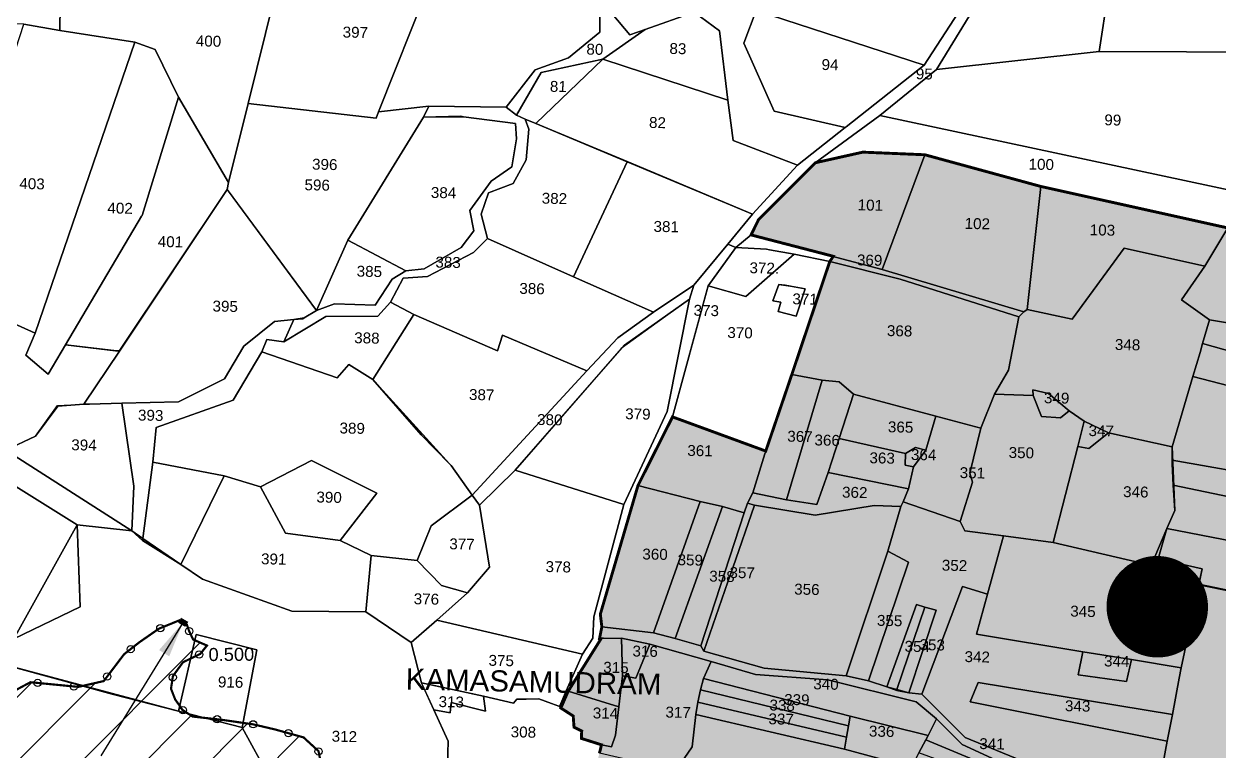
# Model space of a CAD drawing. Header units: millimetres. Extents: x 191342 to 235284, y 1600297 to 1616674.
# Drawn here: x 193199 to 194844, y 1609716 to 1610716 of the extents above; entities that cross this region are included whole.
import ezdxf
from ezdxf.enums import TextEntityAlignment as Align

# ---------------------------------------------------------------- set-up
doc = ezdxf.new("R2010")
doc.units = ezdxf.units.MM
doc.header["$LTSCALE"] = 15
doc.header["$PDMODE"] = 32
doc.header["$PDSIZE"] = 10
for name, color, linetype in [('CSMark', 72, 'Continuous'), ('PLOT', 7, 'Continuous'), ('PLOT NO', 7, 'Continuous'), ('PLOTS NO', 7, 'Continuous'), ('text2', 7, 'Continuous'), ('WUA-10', 3, 'Continuous')]:
    doc.layers.add(name, color=color, linetype=linetype)
doc.styles.get("Standard").update_dxf_attribs({"font": 'arial.ttf'})
doc.dimstyles.get("Standard").update_dxf_attribs({"dimtxt": 0.18, "dimasz": 0.18, "dimexe": 0.18, "dimexo": 0.0625, "dimgap": 0.09, "dimtad": 0, "dimtih": 1, "dimtoh": 1, "dimdec": 4, "dimzin": 0, "dimdsep": 46, "dimtxsty": 'Standard', "dimcen": 0.09, "dimadec": 0, "dimazin": 0, "dimtfac": 1, "dimtdec": 4, "dimtofl": 0, "dimtmove": 0, "dimatfit": 3, "dimfxl": 1, "dimtolj": 1, "dimtzin": 0, "dimarcsym": 0})

msp = doc.modelspace()

# ---------------------------------------------------------------- hatches: boundary and pattern name
at = {"layer": 'PLOTS NO'}
h = msp.add_hatch(color=2, dxfattribs=at)
h.dxf.hatch_style = 1
h.paths.add_polyline_path([(193442.4, 1609157.6), (193429.8, 1609173.3), (193419.5, 1609183.6), (193420.7, 1609192.5), (193450.5, 1609233.6), (193474.1, 1609281.3), (193509.8, 1609329.3), (193532, 1609355.5), (193554.1, 1609375.5), (193596.6, 1609412.8), (193629.1, 1609448.2), (193668.6, 1609501.6), (193693.5, 1609520), (193786.4, 1609565.3), (193783.2, 1609551.4), (193783.5, 1609529.3), (193789.9, 1609528.2), (193816.9, 1609518.7), (193839.9, 1609530), (193896.2, 1609527), (193902.5, 1609536.8), (193911, 1609575.2), (193931, 1609593.7), (193964.2, 1609601.2), (193981.5, 1609672.4), (193990.3, 1609708), (193991.6, 1609712.9), (193994.4, 1609724.5), (193966.7, 1609733.3), (193967.2, 1609743.5), (193956.6, 1609748.7), (193955.5, 1609764.1), (193938.5, 1609775.1), (193948.5, 1609798.1), (193993.9, 1609870.6), (193991.7, 1609870.6), (193994.9, 1609886.8), (193992.8, 1609904.2), (194044.6, 1610081.2), (194092.2, 1610175.7), (194220.5, 1610128.7), (194256.4, 1610234.1), (194308.6, 1610389.5), (194313.5, 1610396.7), (194200.3, 1610426.1), (194210.6, 1610447.2), (194288.7, 1610525.4), (194354.1, 1610540), (194439.5, 1610536.4), (194599.1, 1610492.8), (194856.5, 1610435.7), (194884.4, 1610428), (194906.7, 1610392.5), (194977, 1610380), (195009.6, 1610357.8), (195049.7, 1610283.8), (195088.8, 1610244.6), (195116.5, 1610225.3), (195226.7, 1610097.2), (195307.7, 1610114.8), (195352.7, 1610082.9), (195290, 1609881.7), (195232, 1609652.2), (195187.6, 1609592.5), (195161.4, 1609593.2), (195087.1, 1609557.6), (194894.6, 1609445.5), (194654.4, 1609330.5), (194434.2, 1609235.6), (194427.1, 1609226.2), (194153.3, 1609110.5), (194123, 1609108), (194056.9, 1609117.4), (194014, 1609120.5), (194003.8, 1609115.5), (193995.7, 1609111.5), (193960.7, 1609132.3), (193938.5, 1609145.5), (193917.8, 1609152.1), (193894.7, 1609159.3), (193816.4, 1609173.5), (193749.7, 1609183.9), (193700.9, 1609182.7), (193673, 1609184.8), (193659.5, 1609146.3), (193647.2, 1609111.2), (193639.2, 1609088.4), (193609.1, 1609077.3), (193509.3, 1609113.4), (193513, 1609144), (193480.4, 1609152.4), (193445, 1609162)])
at = {"layer": 'text2'}
h = msp.add_hatch(dxfattribs=at)
h.set_pattern_fill('ANSI31', color=4, scale=500)
h.set_pattern_definition([(45, (0, 0), (-44.1941738, 44.1941738), [])])
edge = h.paths.add_edge_path()
edge.add_line((193072, 1608656.2), (193075.3, 1608621.8))
edge.add_line((193075.3, 1608621.8), (193042.4, 1608618.8))
edge.add_line((193042.4, 1608618.8), (193015.6, 1608619.7))
edge.add_line((193015.6, 1608619.7), (192949.4, 1608659))
edge.add_line((192949.4, 1608659), (192892.1, 1608627))
edge.add_line((192892.1, 1608627), (192853.7, 1608638.8))
edge.add_line((192853.7, 1608638.8), (192798.7, 1608651.1))
edge.add_line((192798.7, 1608651.1), (192758.5, 1608663.1))
edge.add_line((192758.5, 1608663.1), (192721.7, 1608669.2))
edge.add_line((192721.7, 1608669.2), (192705.9, 1608683.9))
edge.add_line((192705.9, 1608683.9), (192657, 1608714.7))
edge.add_line((192657, 1608714.7), (192602.3, 1608754.3))
edge.add_line((192602.3, 1608754.3), (192542.1, 1608775.7))
edge.add_line((192542.1, 1608775.7), (192520.3, 1608776.2))
edge.add_line((192520.3, 1608776.2), (192471.9, 1608777.7))
edge.add_line((192471.9, 1608777.7), (192439.9, 1608775.3))
edge.add_line((192439.9, 1608775.3), (192405, 1608805.5))
edge.add_line((192405, 1608805.5), (192393.2, 1608813.4))
edge.add_line((192393.2, 1608813.4), (192369, 1608835.7))
edge.add_line((192369, 1608835.7), (192367.9, 1608882.5))
edge.add_line((192367.9, 1608882.5), (192336.6, 1608896.4))
edge.add_line((192336.6, 1608896.4), (192298.7, 1608890.6))
edge.add_line((192298.7, 1608890.6), (192274.1, 1608887.9))
edge.add_line((192274.1, 1608887.9), (192256.6, 1608886.3))
edge.add_line((192256.6, 1608886.3), (192234.5, 1608878.8))
edge.add_line((192234.5, 1608878.8), (192201.6, 1608883.8))
edge.add_line((192201.6, 1608883.8), (192176.9, 1608883.6))
edge.add_line((192176.9, 1608883.6), (192136.4, 1608872.9))
edge.add_line((192136.4, 1608872.9), (192103.1, 1608858.8))
edge.add_line((192103.1, 1608858.8), (192083.9, 1608858.3))
edge.add_line((192083.9, 1608858.3), (192056.6, 1608858.2))
edge.add_line((192056.6, 1608858.2), (192027.8, 1608853.7))
edge.add_line((192027.8, 1608853.7), (192004.1, 1608850.9))
edge.add_line((192004.1, 1608850.9), (191961.5, 1608844.5))
edge.add_line((191961.5, 1608844.5), (191925.6, 1608862.6))
edge.add_line((191925.6, 1608862.6), (191922.1, 1608900.3))
edge.add_line((191922.1, 1608900.3), (191921.3, 1608917))
edge.add_line((191921.3, 1608917), (191910.6, 1608933.4))
edge.add_line((191910.6, 1608933.4), (191890.6, 1608967.7))
edge.add_line((191890.6, 1608967.7), (191872.1, 1608984.1))
edge.add_line((191872.1, 1608984.1), (191854.4, 1609014.4))
edge.add_line((191854.4, 1609014.4), (191851.4, 1609024.4))
edge.add_line((191851.4, 1609024.4), (191818.6, 1609043.3))
edge.add_line((191818.6, 1609043.3), (191782.1, 1609046.7))
edge.add_line((191782.1, 1609046.7), (191721.7, 1609055.3))
edge.add_line((191721.7, 1609055.3), (191722.8, 1609083.1))
edge.add_line((191722.8, 1609083.1), (191733.5, 1609097.4))
edge.add_line((191733.5, 1609097.4), (191756.6, 1609102.4))
edge.add_line((191756.6, 1609102.4), (191790.3, 1609100.7))
edge.add_line((191790.3, 1609100.7), (191807.1, 1609105.3))
edge.add_line((191807.1, 1609105.3), (191819.6, 1609128.8))
edge.add_line((191819.6, 1609128.8), (191835.3, 1609157.2))
edge.add_line((191835.3, 1609157.2), (191841, 1609181.5))
edge.add_line((191841, 1609181.5), (191850.9, 1609209.9))
edge.add_line((191850.9, 1609209.9), (191853.4, 1609233.1))
edge.add_line((191853.4, 1609233.1), (191867.3, 1609284.9))
edge.add_line((191867.3, 1609284.9), (191828, 1609327.4))
edge.add_line((191828, 1609327.4), (191830.2, 1609387.3))
edge.add_line((191830.2, 1609387.3), (191823.9, 1609442.2))
edge.add_line((191823.9, 1609442.2), (191795.7, 1609460))
edge.add_line((191795.7, 1609460), (191760.6, 1609492.9))
edge.add_line((191760.6, 1609492.9), (191738.2, 1609501.1))
edge.add_line((191738.2, 1609501.1), (191742.8, 1609520))
edge.add_line((191742.8, 1609520), (191777.2, 1609530.2))
edge.add_line((191777.2, 1609530.2), (191810, 1609535.8))
edge.add_line((191810, 1609535.8), (191808.6, 1609546.4))
edge.add_line((191808.6, 1609546.4), (191793.4, 1609554.5))
edge.add_line((191793.4, 1609554.5), (191744.8, 1609552.8))
edge.add_line((191744.8, 1609552.8), (191742.2, 1609587.5))
edge.add_line((191742.2, 1609587.5), (191724, 1609621.6))
edge.add_line((191724, 1609621.6), (191693.6, 1609625.4))
edge.add_line((191693.6, 1609625.4), (191662.7, 1609631.3))
edge.add_line((191662.7, 1609631.3), (191670.9, 1609668.8))
edge.add_line((191670.9, 1609668.8), (191677.1, 1609703.7))
edge.add_line((191677.1, 1609703.7), (191680.6, 1609721.3))
edge.add_line((191680.6, 1609721.3), (191670.2, 1609735.3))
edge.add_line((191670.2, 1609735.3), (191651.5, 1609752.2))
edge.add_line((191651.5, 1609752.2), (191636.3, 1609772.5))
edge.add_line((191636.3, 1609772.5), (191622.6, 1609793.3))
edge.add_line((191622.6, 1609793.3), (191625.4, 1609821.1))
edge.add_line((191625.4, 1609821.1), (191607.5, 1609854.8))
edge.add_line((191607.5, 1609854.8), (191604.3, 1609880.6))
edge.add_line((191604.3, 1609880.6), (191609.1, 1609905.4))
edge.add_line((191609.1, 1609905.4), (191612.6, 1609933.9))
edge.add_line((191612.6, 1609933.9), (191617.2, 1609953.9))
edge.add_line((191617.2, 1609953.9), (191630.1, 1609972))
edge.add_line((191630.1, 1609972), (191643, 1609989.6))
edge.add_line((191643, 1609989.6), (191660.6, 1610009.3))
edge.add_line((191660.6, 1610009.3), (191670.3, 1610024.9))
edge.add_line((191670.3, 1610024.9), (191668.9, 1610040.8))
edge.add_line((191668.9, 1610040.8), (191673.2, 1610058.3))
edge.add_line((191673.2, 1610058.3), (191664.4, 1610071))
edge.add_line((191664.4, 1610071), (191646.7, 1610076.9))
edge.add_line((191646.7, 1610076.9), (191637.2, 1610085.5))
edge.add_line((191637.2, 1610085.5), (191634.7, 1610104.6))
edge.add_line((191634.7, 1610104.6), (191609.1, 1610118.8))
edge.add_line((191609.1, 1610118.8), (191585.8, 1610125.3))
edge.add_line((191585.8, 1610125.3), (191589, 1610150))
edge.add_line((191589, 1610150), (191620.4, 1610172.6))
edge.add_line((191620.4, 1610172.6), (191625.8, 1610190))
edge.add_line((191625.8, 1610190), (191626.2, 1610214.6))
edge.add_line((191626.2, 1610214.6), (191615.4, 1610231.6))
edge.add_line((191615.4, 1610231.6), (191643.8, 1610246.4))
edge.add_line((191643.8, 1610246.4), (191669, 1610277.8))
edge.add_line((191669, 1610277.8), (191681, 1610313.9))
edge.add_line((191681, 1610313.9), (191690.2, 1610341.9))
edge.add_line((191690.2, 1610341.9), (191702, 1610357.4))
edge.add_line((191702, 1610357.4), (191716.1, 1610371.1))
edge.add_line((191716.1, 1610371.1), (191735.5, 1610396.5))
edge.add_line((191735.5, 1610396.5), (191756.6, 1610382.7))
edge.add_line((191756.6, 1610382.7), (191782.5, 1610374.5))
edge.add_line((191782.5, 1610374.5), (191802.1, 1610362.8))
edge.add_line((191802.1, 1610362.8), (191842.1, 1610347.1))
edge.add_line((191842.1, 1610347.1), (191868.9, 1610345.3))
edge.add_line((191868.9, 1610345.3), (191901.3, 1610350.7))
edge.add_line((191901.3, 1610350.7), (191930.6, 1610356.8))
edge.add_line((191930.6, 1610356.8), (191953.2, 1610354.9))
edge.add_line((191953.2, 1610354.9), (191976.9, 1610353.4))
edge.add_line((191976.9, 1610353.4), (192007, 1610343.8))
edge.add_line((192007, 1610343.8), (192038.4, 1610333.3))
edge.add_line((192038.4, 1610333.3), (192079.7, 1610334.9))
edge.add_line((192079.7, 1610334.9), (192089.4, 1610316.1))
edge.add_line((192089.4, 1610316.1), (192094.9, 1610295.2))
edge.add_line((192094.9, 1610295.2), (192093.6, 1610291.6))
edge.add_line((192093.6, 1610291.6), (192100.9, 1610264.9))
edge.add_line((192100.9, 1610264.9), (192129.5, 1610247.8))
edge.add_line((192129.5, 1610247.8), (192137.5, 1610245.3))
edge.add_line((192137.5, 1610245.3), (192189.8, 1610251.5))
edge.add_line((192189.8, 1610251.5), (192224.4, 1610253.7))
edge.add_line((192224.4, 1610253.7), (192256.5, 1610231))
edge.add_line((192256.5, 1610231), (192268.6, 1610202.6))
edge.add_line((192268.6, 1610202.6), (192283.4, 1610167.3))
edge.add_line((192283.4, 1610167.3), (192317.1, 1610125.2))
edge.add_line((192317.1, 1610125.2), (192322.9, 1610097.1))
edge.add_line((192322.9, 1610097.1), (192326, 1610079.3))
edge.add_line((192326, 1610079.3), (192335.8, 1610052.7))
edge.add_line((192335.8, 1610052.7), (192343.4, 1610033.3))
edge.add_line((192343.4, 1610033.3), (192359, 1610012.1))
edge.add_line((192359, 1610012.1), (192381.5, 1609993.9))
edge.add_line((192381.5, 1609993.9), (192396.3, 1609968.4))
edge.add_line((192396.3, 1609968.4), (192410.1, 1609944.8))
edge.add_line((192410.1, 1609944.8), (192419.6, 1609926.5))
edge.add_line((192419.6, 1609926.5), (192428.7, 1609900.3))
edge.add_line((192428.7, 1609900.3), (192450.6, 1609888.2))
edge.add_line((192450.6, 1609888.2), (192471.5, 1609862.6))
edge.add_line((192471.5, 1609862.6), (192496.7, 1609835.5))
edge.add_line((192496.7, 1609835.5), (192518.8, 1609827.1))
edge.add_line((192518.8, 1609827.1), (192550.3, 1609809.5))
edge.add_line((192550.3, 1609809.5), (192575, 1609795.9))
edge.add_line((192575, 1609795.9), (192625, 1609796.1))
edge.add_line((192625, 1609796.1), (192673.2, 1609796.4))
edge.add_line((192673.2, 1609796.4), (192701.9, 1609802.1))
edge.add_line((192701.9, 1609802.1), (192737.3, 1609810.2))
edge.add_line((192737.3, 1609810.2), (192760.8, 1609813.7))
edge.add_line((192760.8, 1609813.7), (192792.6, 1609816.1))
edge.add_line((192792.6, 1609816.1), (192813.2, 1609819.6))
edge.add_line((192813.2, 1609819.6), (192846.6, 1609813.4))
edge.add_line((192846.6, 1609813.4), (192872.5, 1609802))
edge.add_line((192872.5, 1609802), (192906.8, 1609777.2))
edge.add_line((192906.8, 1609777.2), (192940.8, 1609753.5))
edge.add_line((192940.8, 1609753.5), (193011.9, 1609739.4))
edge.add_line((193011.9, 1609739.4), (193119.9, 1609772.1))
edge.add_line((193119.9, 1609772.1), (193170.8, 1609790.5))
edge.add_line((193170.8, 1609790.5), (193208.4, 1609810.6))
edge.add_line((193208.4, 1609810.6), (193274.3, 1609804.2))
edge.add_line((193274.3, 1609804.2), (193309.3, 1609812.2))
edge.add_line((193309.3, 1609812.2), (193337.3, 1609849.1))
edge.add_line((193337.3, 1609849.1), (193358.2, 1609865.5))
edge.add_line((193358.2, 1609865.5), (193385.1, 1609884.2))
edge.add_line((193385.1, 1609884.2), (193413.7, 1609895.9))
edge.add_line((193413.7, 1609895.9), (193423.6, 1609890.2))
edge.add_line((193423.6, 1609890.2), (193426.8, 1609881))
edge.add_line((193426.8, 1609881), (193432.4, 1609869.3))
edge.add_line((193432.4, 1609869.3), (193451.4, 1609861.1))
edge.add_line((193451.4, 1609861.1), (193442.2, 1609849.6))
edge.add_line((193442.2, 1609849.6), (193418.4, 1609838.1))
edge.add_line((193418.4, 1609838.1), (193404.5, 1609819))
edge.add_line((193404.5, 1609819), (193401.9, 1609801.7))
edge.add_line((193401.9, 1609801.7), (193407.7, 1609786.7))
edge.add_line((193407.7, 1609786.7), (193415, 1609776.8))
edge.add_line((193415, 1609776.8), (193417.1, 1609772.9))
edge.add_line((193417.1, 1609772.9), (193431.6, 1609763.4))
edge.add_line((193431.6, 1609763.4), (193473.4, 1609758.7))
edge.add_line((193473.4, 1609758.7), (193515.3, 1609752.6))
edge.add_line((193515.3, 1609752.6), (193544.8, 1609745.7))
edge.add_line((193544.8, 1609745.7), (193584.3, 1609734.7))
edge.add_line((193584.3, 1609734.7), (193604.9, 1609715.8))
edge.add_line((193604.9, 1609715.8), (193610.7, 1609687.5))
edge.add_line((193610.7, 1609687.5), (193634.7, 1609643.6))
edge.add_line((193634.7, 1609643.6), (193671.4, 1609585.4))
edge.add_line((193671.4, 1609585.4), (193711.2, 1609550.9))
edge.add_line((193711.2, 1609550.9), (193660.4, 1609509.3))
edge.add_line((193660.4, 1609509.3), (193604.9, 1609440.8))
edge.add_line((193604.9, 1609440.8), (193577, 1609410.3))
edge.add_line((193577, 1609410.3), (193522.6, 1609367.7))
edge.add_line((193522.6, 1609367.7), (193465.8, 1609290.3))
edge.add_line((193465.8, 1609290.3), (193430.4, 1609256.7))
edge.add_line((193430.4, 1609256.7), (193400.3, 1609205.4))
edge.add_line((193400.3, 1609205.4), (193392.4, 1609191.1))
edge.add_line((193392.4, 1609191.1), (193368, 1609136))
edge.add_line((193368, 1609136), (193312.6, 1609143.1))
edge.add_line((193312.6, 1609143.1), (193288.9, 1609126))
edge.add_line((193288.9, 1609126), (193256.5, 1609094.2))
edge.add_line((193256.5, 1609094.2), (193201.6, 1609037.1))
edge.add_line((193201.6, 1609037.1), (193156.6, 1608992.9))
edge.add_line((193156.6, 1608992.9), (193130.7, 1608961))
edge.add_line((193130.7, 1608961), (193105.1, 1608918.7))
edge.add_line((193105.1, 1608918.7), (193097, 1608902.2))
edge.add_line((193097, 1608902.2), (193072, 1608822.5))
edge.add_line((193072, 1608822.5), (193066, 1608759))
edge.add_line((193066, 1608759), (193069, 1608705.9))
edge.add_line((193069, 1608705.9), (193071.9, 1608658.6))
h.paths.add_polyline_path([(192550.1, 1609414.4), (192865.2, 1609414.4), (192865.2, 1609486.5), (192550.1, 1609486.5)], flags=24)
h = msp.add_hatch(dxfattribs=at)
h.set_pattern_fill('ANSI31', color=5)
h.set_pattern_definition([(45, (3895.9541, -2764.1393), (-0.088388347648, 0.088388347648), [])])
edge = h.paths.add_edge_path()
edge.add_arc((194759.4, 1609914.5), 69.1, 0, 360)
h.paths.add_polyline_path([(194680.7, 1609883.4), (194838.1, 1609883.4), (194838.1, 1609945.5), (194680.7, 1609945.5)], flags=9)

# ---------------------------------------------------------------- linework, layer by layer
at = {"color": 5, "const_width": 3, "elevation": 248.5}
msp.add_lwpolyline([(193170.8, 1609790.5), (193208.4, 1609810.6), (193274.3, 1609804.2), (193309.3, 1609812.2), (193337.3, 1609849.1), (193358.2, 1609865.5), (193385.1, 1609884.2), (193413.7, 1609895.9), (193423.6, 1609890.2), (193426.8, 1609881), (193432.4, 1609869.3), (193451.4, 1609861.1), (193442.2, 1609849.6), (193418.4, 1609838.1), (193404.5, 1609819), (193401.9, 1609801.7), (193407.7, 1609786.7), (193415, 1609776.8), (193417.1, 1609772.9), (193431.6, 1609763.4), (193473.4, 1609758.7), (193515.3, 1609752.6), (193544.8, 1609745.7), (193584.3, 1609734.7), (193604.9, 1609715.8), (193610.7, 1609687.5)], dxfattribs=at)
at = {"color": 5, "elevation": 248.5}
msp.add_lwpolyline([(193170.8, 1609790.5, 3, 3, 0), (193208.4, 1609810.6, 3, 3, 0), (193274.3, 1609804.2, 3, 3, 0), (193309.3, 1609812.2, 3, 3, 0), (193337.3, 1609849.1, 3, 3, 0), (193358.2, 1609865.5, 3, 3, 0), (193385.1, 1609884.2, 3, 3, 0), (193413.7, 1609895.9, 3, 3, 0), (193423.6, 1609890.2, 3, 3, 0), (193426.8, 1609881, 3, 3, 0), (193432.4, 1609869.3, 3, 3, 0), (193451.4, 1609861.1, 3, 3, 0), (193442.2, 1609849.6, 3, 3, 0), (193418.4, 1609838.1, 3, 3, 0), (193404.5, 1609819, 3, 3, 0), (193401.9, 1609801.7, 3, 3, 0), (193407.7, 1609786.7, 3, 3, 0), (193415, 1609776.8, 3, 3, 0), (193417.1, 1609772.9, 3, 3, 0), (193431.6, 1609763.4, 3, 3, 0), (193473.4, 1609758.7, 3, 3, 0), (193515.3, 1609752.6, 3, 3, 0), (193544.8, 1609745.7, 3, 3, 0), (193584.3, 1609734.7, 3, 3, 0), (193604.9, 1609715.8, 3, 3, 0), (193610.7, 1609687.5, 3, 3, 0)], format="xyseb", dxfattribs=at)
at = {"color": 1, "const_width": 8, "elevation": 248.5}
msp.add_lwpolyline([(193413.7, 1609895.9), (193423.6, 1609890.2)], dxfattribs=at)
at = {"color": 3}
for p in [(193387.2, 1609885, 248.5), (193426.8, 1609880.9, 248.5), (193346.4, 1609856.2, 248.5), (193440.6, 1609848.8, 248.5), (193314.1, 1609818.5, 248.5), (193404.3, 1609817.3, 248.5), (193218.3, 1609809.6, 248.5), (193268.1, 1609804.8, 248.5), (193418.3, 1609772.1, 248.5), (193465.5, 1609759.6, 248.5), (193515, 1609752.7, 248.5), (193563.5, 1609740.5, 248.5), (193605, 1609715.4, 248.5)]:
    msp.add_point(p, dxfattribs=at)
at = {"color": 2}
msp.add_point((193440.6, 1609848.8, 248.5), dxfattribs=at)
at = {"layer": 'PLOT'}
for points in [[(194207.2, 1610734.7), (194287.7, 1610810.7), (194313.9, 1610954), (194541.8, 1610880.6), (194575, 1610869.9), (194438.7, 1610659.6), (194207.2, 1610734.7)], [(193238.1, 1610890), (193250.4, 1610811.7), (193249, 1610707.6), (193199.2, 1610716.3), (193091.8, 1610717.9), (193022.2, 1610690.8), (193056, 1610898.5), (193238.1, 1610890)], [(193792.4, 1610876.2), (193979.6, 1610796.4), (193992, 1610750.8), (193992.1, 1610704.9), (193949.1, 1610669.7), (193903.1, 1610653.2), (193863, 1610601.7), (193756.7, 1610603.4), (193687.6, 1610595.3), (193755.9, 1610767.6), (193773.3, 1610839.7), (193792.4, 1610876.2)], [(194575, 1610869.9), (194585.4, 1610866), (194455.7, 1610653.7), (194377.3, 1610590.3), (194288.7, 1610525.4), (194210.6, 1610447.2), (194200.3, 1610426.1), (194179.5, 1610408.6), (194168.3, 1610413.6), (194202.2, 1610454.8), (194264.4, 1610522.2), (194329.9, 1610573.9), (194331.3, 1610575), (194438.7, 1610659.6), (194575, 1610869.9)], [(194679.3, 1610678.5), (194455.7, 1610653.7), (194585.4, 1610866), (194704.3, 1610840.2), (194679.3, 1610678.5)], [(194919.6, 1610677.7), (194679.3, 1610678.5), (194704.3, 1610840.2), (194770.7, 1610815.6), (194935.5, 1610754.6), (194919.6, 1610677.7)], [(193508.1, 1610606.9), (193481.2, 1610498.3), (193412, 1610615.6), (193380.2, 1610681.3), (193351.9, 1610691.4), (193249, 1610707.6), (193250.4, 1610811.7), (193544, 1610751.8), (193508.1, 1610606.9)], [(193544, 1610751.8), (193562.4, 1610821.8), (193755.9, 1610767.6), (193687.6, 1610595.3), (193684.1, 1610586.6), (193508.1, 1610606.9), (193544, 1610751.8)], [(193992, 1610750.8), (194033.4, 1610701.5), (194054.5, 1610708.7), (193996.3, 1610668.1), (193911.5, 1610649.8), (193877.3, 1610591.1), (193863, 1610601.7), (193903.1, 1610653.2), (193949.1, 1610669.7), (193992.1, 1610704.9), (193992, 1610750.8)], [(194054.5, 1610708.7), (194121.9, 1610732.5), (194156.9, 1610707.1), (194168.3, 1610611.6), (193996.3, 1610668.1), (194054.5, 1610708.7)], [(194207.2, 1610734.7), (194438.7, 1610659.6), (194331.3, 1610575), (194329.9, 1610573.9), (194232.2, 1610596.2), (194190.4, 1610689.9), (194207.2, 1610734.7)], [(193064.4, 1610358.9), (193101.1, 1610414.7), (193199.2, 1610716.3), (193249, 1610707.6), (193351.9, 1610691.4), (193214.9, 1610291), (193064.4, 1610358.9)], [(192423.9, 1610701.2), (192591.5, 1610592.3), (192689.8, 1610522.6), (192753.1, 1610442.6), (192823.9, 1610382.9), (192918.5, 1610302.9), (192991.4, 1610247.9), (193174.4, 1610129.7), (193348.2, 1610018.9), (193272.6, 1610027.1), (193061.5, 1610158.8), (192933.3, 1610242.7), (192877.4, 1610288.1), (192734.2, 1610415.8), (192604.2, 1610541.2), (192500.6, 1610620.7), (192423.9, 1610701.2)], [(193214.9, 1610291), (193351.9, 1610691.4), (193380.2, 1610681.3), (193412, 1610615.6), (193362, 1610453), (193361.4, 1610452), (193256.8, 1610274.8), (193233, 1610234.6), (193202.2, 1610260.6), (193214.9, 1610291)], [(194455.7, 1610653.7), (194679.3, 1610678.5), (194919.6, 1610677.7), (194887.5, 1610572.3), (194871.9, 1610484.8), (194871.9, 1610484.8), (194377.3, 1610590.3), (194455.7, 1610653.7)], [(193903.9, 1610579.2), (193889.3, 1610585.3), (193877.3, 1610591.1), (193911.5, 1610649.8), (193996.3, 1610668.1), (193903.9, 1610579.2)], [(194202.2, 1610454.8), (194029.9, 1610527.3), (193903.9, 1610579.2), (193996.3, 1610668.1), (194168.3, 1610611.6), (194175.5, 1610555.9), (194264.4, 1610522.2), (194202.2, 1610454.8)], [(193256.8, 1610274.8), (193361.4, 1610452), (193362, 1610453), (193412, 1610615.6), (193481.2, 1610498.3), (193479.1, 1610488.8), (193330.8, 1610266.2), (193256.8, 1610274.8)], [(193749.3, 1610588), (193645.1, 1610418.7), (193602, 1610321.9), (193487.5, 1610477.4), (193479.1, 1610488.8), (193481.2, 1610498.3), (193508.1, 1610606.9), (193684.1, 1610586.6), (193687.6, 1610595.3), (193756.7, 1610603.4), (193749.3, 1610588)], [(193571, 1610309.5), (193583.3, 1610310.6), (193585.4, 1610311.9), (193602, 1610321.9), (193627, 1610331.4), (193682.7, 1610329.4), (193706.2, 1610365.1), (193725.2, 1610376.7), (193750.5, 1610379.3), (193801.4, 1610408.9), (193818.9, 1610431.7), (193813, 1610459.5), (193842.4, 1610499.9), (193870.8, 1610519.9), (193877.3, 1610558.5), (193876.2, 1610579.6), (193804.4, 1610588.8), (193800.7, 1610589.3), (193749.3, 1610588), (193756.7, 1610603.4), (193863, 1610601.7), (193877.3, 1610591.1), (193889.3, 1610585.3), (193894.4, 1610571.6), (193890.6, 1610529.2), (193872.9, 1610496.8), (193839, 1610483.9), (193828.6, 1610454.8), (193837.4, 1610421.4), (193818.3, 1610401.9), (193755.1, 1610368.7), (193721.4, 1610366.8), (193704.1, 1610333.7), (193686.5, 1610314.2), (193614.9, 1610313.8), (193557, 1610278.9), (193571, 1610309.5)], [(193725.2, 1610376.7), (193645.1, 1610418.7), (193749.3, 1610588), (193804.4, 1610588.8), (193876.2, 1610579.6), (193877.3, 1610558.5), (193870.8, 1610519.9), (193842.4, 1610499.9), (193813, 1610459.5), (193818.9, 1610431.7), (193801.4, 1610408.9), (193750.5, 1610379.3), (193725.2, 1610376.7)], [(193749.3, 1610588), (193800.7, 1610589.3), (193804.4, 1610588.8), (193749.3, 1610588)], [(193749.3, 1610588), (193800.7, 1610589.3), (193804.4, 1610588.8), (193749.3, 1610588)], [(193956.1, 1610368.4), (193837.4, 1610421.4), (193828.6, 1610454.8), (193839, 1610483.9), (193872.9, 1610496.8), (193890.6, 1610529.2), (193894.4, 1610571.6), (193889.3, 1610585.3), (193903.9, 1610579.2), (194029.7, 1610526.8), (193956.1, 1610368.4)], [(193903.9, 1610579.2), (194029.9, 1610527.3), (194029.7, 1610526.8), (193903.9, 1610579.2)], [(193903.9, 1610579.2), (194029.9, 1610527.3), (194029.7, 1610526.8), (193903.9, 1610579.2)], [(194377.3, 1610590.3), (194871.9, 1610484.8), (194856.5, 1610435.7), (194599.1, 1610492.8), (194439.5, 1610536.4), (194354.1, 1610540), (194288.7, 1610525.4), (194377.3, 1610590.3)], [(194380.9, 1610378.5), (194200.3, 1610426.1), (194210.6, 1610447.2), (194288.7, 1610525.4), (194354.1, 1610540), (194439.5, 1610536.4), (194380.9, 1610378.5)], [(194575.6, 1610320.1), (194380.9, 1610378.5), (194439.5, 1610536.4), (194599.1, 1610492.8), (194580.2, 1610323.7), (194575.6, 1610320.1)], [(194065.9, 1610319.9), (193956.1, 1610368.4), (194029.7, 1610526.8), (194202.2, 1610454.8), (194168.3, 1610413.6), (194121.6, 1610356.8), (194065.9, 1610319.9)], [(194029.9, 1610527.3), (194202.2, 1610454.8), (194029.7, 1610526.8), (194029.9, 1610527.3)], [(194029.9, 1610527.3), (194202.2, 1610454.8), (194029.7, 1610526.8), (194029.9, 1610527.3)], [(193479.1, 1610488.8), (193481.2, 1610498.3), (193479.1, 1610488.8), (193487.5, 1610477.4), (193479.1, 1610488.8)], [(193479.1, 1610488.8), (193481.2, 1610498.3), (193479.1, 1610488.8), (193487.5, 1610477.4), (193479.1, 1610488.8)], [(193281.9, 1610193.1), (193330.8, 1610266.2), (193330.9, 1610266.4), (193331.6, 1610267.4), (193479.1, 1610488.8), (193602, 1610321.9), (193585.4, 1610311.9), (193571, 1610309.5), (193544.5, 1610307.1), (193502.1, 1610272.9), (193475.6, 1610228.3), (193412.1, 1610196.5), (193334, 1610194.5), (193289.8, 1610193.4), (193281.9, 1610193.1)], [(193330.8, 1610266.2), (193479.1, 1610488.8), (193479.1, 1610488.8), (193331.6, 1610267.4), (193330.8, 1610266.2)], [(193330.8, 1610266.2), (193479.1, 1610488.8), (193479.1, 1610488.8), (193331.6, 1610267.4), (193330.8, 1610266.2)], [(194580.2, 1610323.7), (194599.1, 1610492.8), (194856.5, 1610435.7), (194824.7, 1610383.1), (194718.1, 1610406.8), (194713.8, 1610407.8), (194642.2, 1610310.4), (194580.2, 1610323.7)], [(194831.1, 1610309.3), (194792.6, 1610336.8), (194824.7, 1610383.1), (194856.5, 1610435.7), (194884.4, 1610428), (194906.7, 1610392.5), (194880.5, 1610301.1), (194831.1, 1610309.3)], [(193645.1, 1610418.7), (193725.2, 1610376.7), (193706.2, 1610365.1), (193682.7, 1610329.4), (193627, 1610331.4), (193602, 1610321.9), (193645.1, 1610418.7)], [(193837.4, 1610421.4), (193956.1, 1610368.4), (194065.9, 1610319.9), (194017.1, 1610284.7), (193974.2, 1610239), (193858.3, 1610288.2), (193851.1, 1610266.5), (193736, 1610316.5), (193704.1, 1610333.7), (193721.4, 1610366.8), (193755.1, 1610368.7), (193818.3, 1610401.9), (193837.4, 1610421.4)], [(194044.6, 1610081.2), (194032.5, 1610042.2), (194004.6, 1609945), (193992.8, 1609904.2), (193994.9, 1609886.8), (193991.7, 1609870.6), (193993.9, 1609870.6), (193948.5, 1609798.1), (193939.1, 1609774.7), (193938.5, 1609775.1), (193936.4, 1609777.2), (193939.8, 1609784.7), (193946, 1609798.8), (193968.4, 1609849.4), (193982.4, 1609871.4), (193983.7, 1609900.6), (194025.1, 1610055.3), (194085, 1610183.1), (194115.6, 1610337.6), (194115.6, 1610337.6), (194121.6, 1610356.8), (194168.3, 1610413.6), (194179.5, 1610408.6), (194141.1, 1610356.2), (194141.1, 1610356.2), (194140.2, 1610352.9), (194092.2, 1610175.7), (194044.6, 1610081.2)], [(194568.7, 1610313.2), (194405.7, 1610365), (194405.7, 1610365), (194308.6, 1610389.5), (194259.4, 1610399.4), (194259.4, 1610399.4), (194259.4, 1610399.4), (194225.7, 1610405.5), (194221.7, 1610406.3), (194179.5, 1610408.6), (194200.3, 1610426.1), (194380.9, 1610378.5), (194575.6, 1610320.1), (194573.9, 1610318.5), (194568.7, 1610313.2)], [(194220.5, 1610128.7), (194092.2, 1610175.7), (194141.1, 1610356.2), (194193.1, 1610341.6), (194193.1, 1610341.6), (194259.4, 1610399.4), (194308.6, 1610389.5), (194256.4, 1610234.1), (194224.3, 1610139.8), (194221.4, 1610131.3), (194220.5, 1610128.7)], [(194179.5, 1610408.6), (194221.7, 1610406.3), (194225.7, 1610405.5), (194259.4, 1610399.4), (194193.1, 1610341.6), (194141.1, 1610356.2), (194179.5, 1610408.6)], [(194225.7, 1610405.5), (194221.7, 1610406.3), (194179.5, 1610408.6), (194221.7, 1610406.3), (194225.7, 1610405.5)], [(194225.7, 1610405.5), (194221.7, 1610406.3), (194179.5, 1610408.6), (194221.7, 1610406.3), (194225.7, 1610405.5)], [(194588.5, 1610205), (194535.3, 1610207.1), (194554.4, 1610240.1), (194568.7, 1610313.2), (194573.9, 1610318.5), (194575.6, 1610320.1), (194580.2, 1610323.7), (194642.2, 1610310.4), (194713.8, 1610407.8), (194718.1, 1610406.8), (194824.7, 1610383.1), (194792.6, 1610336.8), (194831.1, 1610309.3), (194821.8, 1610276.9), (194818.2, 1610264.3), (194808.5, 1610231.5), (194780, 1610134.3), (194692.2, 1610154), (194658.8, 1610169.8), (194638.2, 1610184), (194609.8, 1610207.9), (194587.9, 1610213), (194588.5, 1610205)], [(194341.4, 1610207), (194321.6, 1610224), (194298.2, 1610226.3), (194256.4, 1610234.1), (194308.6, 1610389.5), (194405.7, 1610365), (194568.7, 1610313.2), (194554.4, 1610240.1), (194535.3, 1610207.1), (194516.7, 1610160.1), (194454.4, 1610176.7), (194341.4, 1610207)], [(194821.8, 1610276.9), (194831.1, 1610309.3), (194880.5, 1610301.1), (194906.7, 1610392.5), (194977, 1610380), (194955.3, 1610283.1), (195088.8, 1610244.6), (195116.5, 1610225.3), (195106.8, 1610196.4), (194821.8, 1610276.9)], [(192991.4, 1610247.9), (193064.4, 1610358.9), (193214.9, 1610291), (193202.2, 1610260.6), (193233, 1610234.6), (193256.8, 1610274.8), (193325.5, 1610266.8), (193330.8, 1610266.2), (193330.8, 1610266.2), (193281.9, 1610193.1), (193246, 1610190.7), (193215.5, 1610149.4), (193174.4, 1610129.7), (192991.4, 1610247.9)], [(194115.6, 1610337.6), (194025.9, 1610274.6), (194021.6, 1610269.7), (193875.6, 1610102.2), (193826.6, 1610054.4), (193816.2, 1610068), (193974.2, 1610239), (194017.1, 1610284.7), (194065.9, 1610319.9), (194121.6, 1610356.8), (194115.6, 1610337.6)], [(194254.7, 1610355.8), (194247.3, 1610356.8), (194238.3, 1610358.1), (194230.1, 1610335.4), (194241.2, 1610333.5), (194237.8, 1610320.6), (194262.5, 1610314.4), (194274.6, 1610351.7), (194254.7, 1610355.8)], [(194241.2, 1610333.5), (194230.1, 1610335.4), (194238.3, 1610358.1), (194254.7, 1610355.8), (194274.6, 1610351.7), (194262.5, 1610314.4), (194237.8, 1610320.6), (194241.2, 1610333.5)], [(194241.2, 1610333.5), (194230.1, 1610335.4), (194238.3, 1610358.1), (194254.7, 1610355.8), (194274.6, 1610351.7), (194262.5, 1610314.4), (194237.8, 1610320.6), (194241.2, 1610333.5)], [(193704.1, 1610333.7), (193736, 1610316.5), (193679.9, 1610227), (193646.7, 1610247.8), (193630.7, 1610229.4), (193526.8, 1610265.1), (193533.9, 1610282.4), (193557, 1610278.9), (193614.9, 1610313.8), (193686.5, 1610314.2), (193704.1, 1610333.7)], [(194025.1, 1610055.3), (193875.6, 1610102.2), (194025.9, 1610274.6), (194115.6, 1610337.6), (194085, 1610183.1), (194025.1, 1610055.3)], [(194021.6, 1610269.7), (194025.9, 1610274.6), (194115.6, 1610337.6), (194115.6, 1610337.6), (194021.6, 1610269.7)], [(193736, 1610316.5), (193851.1, 1610266.5), (193858.3, 1610288.2), (193974.2, 1610239), (193816.2, 1610068), (193787.6, 1610108.9), (193785.3, 1610111.2), (193679.9, 1610227), (193736, 1610316.5)], [(193348.2, 1610018.9), (193350.8, 1610080.3), (193334, 1610194.5), (193412.1, 1610196.5), (193475.6, 1610228.3), (193502.1, 1610272.9), (193544.5, 1610307.1), (193571, 1610309.5), (193557, 1610278.9), (193533.9, 1610282.4), (193526.8, 1610265.1), (193487.5, 1610198.6), (193381.3, 1610160.9), (193377.1, 1610113.4), (193363.1, 1610008.6), (193348.2, 1610018.9)], [(193585.4, 1610311.9), (193583.3, 1610310.6), (193571, 1610309.5), (193585.4, 1610311.9)], [(193585.4, 1610311.9), (193583.3, 1610310.6), (193571, 1610309.5), (193585.4, 1610311.9)], [(193325.5, 1610266.8), (193256.8, 1610274.8), (193330.9, 1610266.4), (193330.9, 1610266.4), (193325.5, 1610266.8)], [(193325.5, 1610266.8), (193330.9, 1610266.4), (193330.8, 1610266.2), (193256.8, 1610274.8), (193325.5, 1610266.8)], [(193330.8, 1610266.2), (193325.5, 1610266.8), (193330.9, 1610266.4), (193330.8, 1610266.2)], [(193330.8, 1610266.2), (193325.5, 1610266.8), (193330.9, 1610266.4), (193330.8, 1610266.2)], [(193330.8, 1610266.2), (193330.9, 1610266.4), (193331.6, 1610267.4), (193330.9, 1610266.4), (193330.8, 1610266.2)], [(193330.9, 1610266.4), (193330.8, 1610266.2), (193330.9, 1610266.4), (193330.9, 1610266.4)], [(193330.9, 1610266.4), (193330.8, 1610266.2), (193330.9, 1610266.4), (193330.9, 1610266.4)], [(193330.9, 1610266.4), (193330.8, 1610266.2), (193330.9, 1610266.4), (193330.9, 1610266.4)], [(193331.5, 1610267.4), (193331.6, 1610267.4), (193330.9, 1610266.4), (193330.9, 1610266.4), (193331.5, 1610267.4)], [(193331.5, 1610267.4), (193331.6, 1610267.4), (193330.9, 1610266.4), (193330.9, 1610266.4), (193331.5, 1610267.4)], [(193331.5, 1610267.4), (193331.6, 1610267.4), (193330.9, 1610266.4), (193330.9, 1610266.4), (193331.5, 1610267.4)], [(193679.9, 1610227), (193746.1, 1610151.1), (193785.3, 1610111.2), (193787.6, 1610108.9), (193816.2, 1610068), (193760.2, 1610026), (193760.2, 1610026), (193740.7, 1609978.1), (193677.2, 1609985), (193634.9, 1610005.8), (193685.4, 1610070.8), (193595.1, 1610115.7), (193525, 1610079.5), (193475.2, 1610094.6), (193377.1, 1610113.4), (193381.3, 1610160.9), (193487.5, 1610198.6), (193526.8, 1610265.1), (193630.7, 1610229.4), (193646.7, 1610247.8), (193679.9, 1610227)], [(194808.5, 1610231.5), (194818.2, 1610264.3), (194821.8, 1610276.9), (195106.8, 1610196.4), (195100.9, 1610154.7), (194932.4, 1610199), (194808.5, 1610231.5)], [(194249.2, 1610061.6), (194202.8, 1610071.3), (194219.4, 1610125.1), (194220.5, 1610128.7), (194220.5, 1610128.7), (194221.4, 1610131.3), (194224.3, 1610139.8), (194256.4, 1610234.1), (194298.2, 1610226.3), (194249.2, 1610061.6)], [(193785.3, 1610111.2), (193746.1, 1610151.1), (193679.9, 1610227), (193785.3, 1610111.2)], [(193785.3, 1610111.2), (193746.1, 1610151.1), (193679.9, 1610227), (193785.3, 1610111.2)], [(194306.2, 1610099.3), (194290.9, 1610055), (194249.2, 1610061.6), (194298.2, 1610226.3), (194321.6, 1610224), (194341.4, 1610207), (194321.5, 1610146.1), (194306.2, 1610099.3)], [(194920.6, 1610091.5), (194779.8, 1610116.2), (194780, 1610134.3), (194808.5, 1610231.5), (194932.4, 1610199), (194920.6, 1610091.5)], [(194321.5, 1610146.1), (194341.4, 1610207), (194454.4, 1610176.7), (194440.8, 1610129.8), (194426.5, 1610133.6), (194412.7, 1610125.4), (194321.5, 1610146.1)], [(194588.5, 1610205), (194599.9, 1610176.2), (194626, 1610174.5), (194638.2, 1610184), (194658.8, 1610169.8), (194649.9, 1610135.2), (194615.9, 1610002.8), (194547.8, 1610012.1), (194494.7, 1610019.1), (194488.2, 1610031.7), (194505, 1610086.1), (194501.6, 1610098.2), (194516.7, 1610160.1), (194535.3, 1610207.1), (194588.5, 1610205)], [(194638.2, 1610184), (194626, 1610174.5), (194599.9, 1610176.2), (194588.5, 1610205), (194587.9, 1610213), (194609.8, 1610207.9), (194638.2, 1610184)], [(193215.5, 1610149.4), (193246, 1610190.7), (193281.9, 1610193.1), (193281.9, 1610193.1), (193289.8, 1610193.4), (193334, 1610194.5), (193350.8, 1610080.3), (193348.2, 1610018.9), (193174.4, 1610129.7), (193215.5, 1610149.4)], [(193281.9, 1610193.1), (193246, 1610190.7), (193215.5, 1610149.4), (193246, 1610190.7), (193281.9, 1610193.1), (193281.9, 1610193.1)], [(193281.9, 1610193.1), (193281.9, 1610193.1), (193246, 1610190.7), (193215.5, 1610149.4), (193245.7, 1610191.6), (193281.9, 1610193.1)], [(194190.8, 1610043.5), (194160.9, 1610052.2), (194130.2, 1610059.1), (194044.6, 1610081.2), (194092.2, 1610175.7), (194220.5, 1610128.7), (194219.4, 1610125.1), (194202.8, 1610071.3), (194195.3, 1610057.1), (194190.8, 1610043.5)], [(194488.2, 1610031.7), (194409.8, 1610058.8), (194417.2, 1610076.9), (194423.7, 1610107), (194440.8, 1610129.8), (194454.4, 1610176.7), (194516.7, 1610160.1), (194501.6, 1610098.2), (194505, 1610086.1), (194488.2, 1610031.7)], [(194649.9, 1610135.2), (194658.8, 1610169.8), (194692.2, 1610154), (194665.2, 1610132.2), (194649.9, 1610135.2)], [(193185.7, 1609870.3), (193124.3, 1609901.7), (192956.6, 1609982), (193061.5, 1610158.8), (193272.6, 1610027.1), (193185.7, 1609870.3)], [(194615.9, 1610002.8), (194649.9, 1610135.2), (194665.2, 1610132.2), (194692.2, 1610154), (194780, 1610134.3), (194783.4, 1610046.7), (194772.7, 1610022), (194760.7, 1609980.2), (194756.2, 1609970.4), (194615.9, 1610002.8)], [(194306.2, 1610099.3), (194321.5, 1610146.1), (194412.7, 1610125.4), (194412.4, 1610109.3), (194423.7, 1610107), (194417.2, 1610076.9), (194306.2, 1610099.3)], [(194412.7, 1610125.4), (194426.5, 1610133.6), (194440.8, 1610129.8), (194423.7, 1610107), (194412.4, 1610109.3), (194412.7, 1610125.4)], [(193377.1, 1610113.4), (193475.2, 1610094.6), (193415.5, 1609972.4), (193363.1, 1610008.6), (193377.1, 1610113.4)], [(193634.9, 1610005.8), (193559.7, 1610015.6), (193525, 1610079.5), (193595.1, 1610115.7), (193685.4, 1610070.8), (193634.9, 1610005.8)], [(193767.7, 1609896.1), (193810.2, 1609933.6), (193840.2, 1609969), (193826.6, 1610054.4), (193875.6, 1610102.2), (194025.1, 1610055.3), (193983.7, 1609900.6), (193982.4, 1609871.4), (193968.4, 1609849.4), (193968.4, 1609849.4), (193767.7, 1609896.1)], [(194781.4, 1610081.9), (194779.8, 1610111.3), (194779.8, 1610116.2), (194920.6, 1610091.5), (195088.3, 1610056.7), (195079.3, 1610023.3), (195078.5, 1610019.8), (194781.4, 1610081.9)], [(193677.2, 1609985), (193670, 1609907.3), (193568.2, 1609908.2), (193445.3, 1609952.5), (193415.5, 1609972.4), (193475.2, 1610094.6), (193525, 1610079.5), (193559.7, 1610015.6), (193634.9, 1610005.8), (193677.2, 1609985)], [(194409.8, 1610058.8), (194406.5, 1610052.5), (194369.6, 1610054), (194288.5, 1610040.5), (194205.2, 1610054.2), (194195.3, 1610057.1), (194202.8, 1610071.3), (194249.2, 1610061.6), (194290.9, 1610055), (194306.2, 1610099.3), (194417.2, 1610076.9), (194409.8, 1610058.8)], [(193760.2, 1610026), (193816.2, 1610068), (193826.6, 1610054.4), (193840.2, 1609969), (193810.2, 1609933.6), (193774.4, 1609943.5), (193740.7, 1609978.1), (193760.2, 1610026)], [(194065.8, 1609878.8), (193994.9, 1609886.8), (193992.8, 1609904.2), (194004.6, 1609945), (194032.5, 1610042.2), (194044.6, 1610081.2), (194130.2, 1610059.1), (194065.8, 1609878.8)], [(194004.6, 1609945), (194032.5, 1610042.2), (194044.6, 1610081.2), (194032.5, 1610042.2), (194004.6, 1609945)], [(194004.6, 1609945), (194032.5, 1610042.2), (194044.6, 1610081.2), (194032.5, 1610042.2), (194004.6, 1609945)], [(194772.7, 1610022), (194783.4, 1610046.7), (194781.4, 1610081.9), (195078.5, 1610019.8), (195075.3, 1610003.9), (195068, 1609964.9), (194772.7, 1610022)], [(194096, 1609870.9), (194065.8, 1609878.8), (194130.2, 1610059.1), (194160.9, 1610052.2), (194096, 1609870.9)], [(194190.8, 1610043.5), (194131.3, 1609860.9), (194096, 1609870.9), (194160.9, 1610052.2), (194190.8, 1610043.5)], [(194195.3, 1610057.1), (194205.2, 1610054.2), (194175.1, 1609967.8), (194168.5, 1609948.9), (194135.3, 1609853.5), (194131.3, 1609860.9), (194190.8, 1610043.5), (194195.3, 1610057.1)], [(194388.6, 1609990.9), (194331.1, 1609819.5), (194218.3, 1609830.1), (194135.3, 1609853.5), (194168.5, 1609948.9), (194175.1, 1609967.8), (194205.2, 1610054.2), (194288.5, 1610040.5), (194369.6, 1610054), (194406.5, 1610052.5), (194388.6, 1609990.9)], [(194417.3, 1609795.8), (194454.9, 1609909.9), (194439.6, 1609913.8), (194427.9, 1609917.6), (194387.1, 1609804.4), (194361.7, 1609812.4), (194417.2, 1609975.8), (194388.6, 1609990.9), (194406.5, 1610052.5), (194409.8, 1610058.8), (194488.2, 1610031.7), (194494.7, 1610019.1), (194547.8, 1610012.1), (194525.6, 1609931.9), (194491.1, 1609942.2), (194435.1, 1609794.4), (194417.3, 1609795.8)], [(193185.7, 1609870.3), (193272.6, 1610027.1), (193277, 1609914.3), (193185.7, 1609870.3)], [(193362.7, 1610005.6), (193348.2, 1610018.9), (193363.1, 1610008.6), (193362.7, 1610005.6)], [(193362.7, 1610005.6), (193348.2, 1610018.9), (193363.1, 1610008.6), (193362.7, 1610005.6)], [(194772.7, 1610022), (194755.9, 1609983), (194748, 1609968.5), (194748, 1609968.5), (194748, 1609968.5), (194755.9, 1609983), (194772.7, 1610022)], [(194816.6, 1609945.7), (194821.2, 1609966.8), (194760.7, 1609980.2), (194772.7, 1610022), (195068, 1609964.9), (195054.9, 1609899.8), (194964.4, 1609914.6), (194816.6, 1609945.7)], [(193415.5, 1609972.4), (193362.7, 1610005.6), (193363.1, 1610008.6), (193415.5, 1609972.4)], [(193415.5, 1609972.4), (193362.7, 1610005.6), (193363.1, 1610008.6), (193415.5, 1609972.4)], [(194510.4, 1609876.6), (194525.6, 1609931.9), (194547.8, 1610012.1), (194615.9, 1610002.8), (194756.2, 1609970.4), (194760.7, 1609980.2), (194821.2, 1609966.8), (194816.4, 1609944.8), (194792.2, 1609830.6), (194724.1, 1609841.7), (194657.1, 1609852.6), (194510.4, 1609876.6)], [(194361.7, 1609812.4), (194331.1, 1609819.5), (194388.6, 1609990.9), (194388.6, 1609990.9), (194417.2, 1609975.8), (194361.7, 1609812.4)], [(193670, 1609907.3), (193677.2, 1609985), (193740.7, 1609978.1), (193774.4, 1609943.5), (193810.2, 1609933.6), (193767.7, 1609896.1), (193732.6, 1609865.1), (193670, 1609907.3)], [(194525.6, 1609931.9), (194510.4, 1609876.6), (194657.1, 1609852.6), (194650.4, 1609820.7), (194716.9, 1609811.4), (194724.1, 1609841.7), (194792.2, 1609830.6), (194789.6, 1609816.3), (194780.2, 1609766.4), (194513, 1609810.4), (194501.9, 1609783.8), (194772.9, 1609729.3), (194758.9, 1609652.4), (194645.5, 1609679.3), (194607.9, 1609688.2), (194495.2, 1609734.7), (194435.1, 1609794.4), (194491.1, 1609942.2), (194525.6, 1609931.9)], [(194758.9, 1609652.4), (194772.9, 1609729.3), (194780.2, 1609766.4), (194789.6, 1609816.3), (194792.2, 1609830.6), (194816.4, 1609944.8), (194964.4, 1609914.6), (194896.3, 1609618.8), (194850.6, 1609630), (194758.9, 1609652.4)], [(194816.6, 1609945.7), (194964.4, 1609914.6), (194816.4, 1609944.8), (194816.6, 1609945.7)], [(194816.6, 1609945.7), (194964.4, 1609914.6), (194816.4, 1609944.8), (194816.6, 1609945.7)], [(194387.1, 1609804.4), (194427.9, 1609917.6), (194439.6, 1609913.8), (194401.1, 1609800.4), (194387.1, 1609804.4)], [(194439.6, 1609913.8), (194454.9, 1609909.9), (194417.3, 1609795.8), (194401.1, 1609800.4), (194439.6, 1609913.8)], [(193908.2, 1609787.6), (193890.7, 1609787.5), (193877.9, 1609787.3), (193877.9, 1609787.3), (193873.2, 1609782), (193763.9, 1609806), (193746.6, 1609809.8), (193732.6, 1609865.1), (193767.7, 1609896.1), (193968.4, 1609849.4), (193946, 1609798.8), (193939.8, 1609784.7), (193936.4, 1609777.2), (193935.8, 1609777.5), (193925.5, 1609781.3), (193908.2, 1609787.6)], [(193499.7, 1609748.2), (193412.2, 1609770.7), (193436.5, 1609876.3), (193519.9, 1609855.2), (193499.7, 1609748.2)], [(193993.9, 1609870.6), (194022, 1609871.2), (194023.1, 1609819.3), (194018.2, 1609776.6), (193948.5, 1609798.1), (193993.9, 1609870.6)], [(194022, 1609871.2), (194061.1, 1609863.1), (194041.9, 1609816.1), (194023.1, 1609819.3), (194022, 1609871.2)], [(194134.6, 1609815.7), (194130.7, 1609800.2), (194127, 1609783.2), (194124.3, 1609766.4), (194119, 1609721.9), (194098.2, 1609691.2), (194076.6, 1609693.1), (193991.6, 1609712.9), (193994.4, 1609724.5), (194008.1, 1609721.6), (194008.1, 1609721.6), (194013.7, 1609737.6), (194018.2, 1609776.6), (194023.1, 1609819.3), (194041.9, 1609816.1), (194061.1, 1609863.1), (194145.3, 1609839.1), (194134.6, 1609815.7)], [(194145.3, 1609839.1), (194206.3, 1609821.2), (194306, 1609814.1), (194427.4, 1609783.8), (194455.4, 1609760.4), (194443.9, 1609737.2), (194336.8, 1609763.9), (194134.6, 1609815.7), (194145.3, 1609839.1)], [(194657.1, 1609852.6), (194724.1, 1609841.7), (194716.9, 1609811.4), (194650.4, 1609820.7), (194657.1, 1609852.6)], [(193747.3, 1609808.3), (193747.2, 1609808.3), (193746.6, 1609809.8), (193747.3, 1609808.3)], [(193832, 1609791.2), (193834.6, 1609770.6), (193787.6, 1609782.5), (193786.3, 1609768.6), (193763.7, 1609772.4), (193746.6, 1609809.8), (193832, 1609791.2)], [(193832, 1609791.2), (193834.6, 1609770.6), (193787.6, 1609782.5), (193786.3, 1609768.6), (193763.7, 1609772.4), (193746.6, 1609809.8), (193832, 1609791.2)], [(193763.9, 1609806), (193746.6, 1609809.8), (193746.6, 1609809.8), (193832, 1609791.2), (193763.9, 1609806)], [(193763.9, 1609806), (193746.6, 1609809.8), (193746.6, 1609809.8), (193746.6, 1609809.8), (193832, 1609791.2), (193763.9, 1609806)], [(193746.6, 1609809.8), (193747.2, 1609808.3), (193747.3, 1609808.3), (193746.6, 1609809.8)], [(193890.7, 1609787.5), (193877.9, 1609787.3), (193873.2, 1609782), (193832, 1609791.2), (193763.9, 1609806), (193832, 1609791.2), (193832, 1609791.2), (193873.2, 1609782), (193877.9, 1609787.3), (193890.7, 1609787.5)], [(193890.7, 1609787.5), (193877.9, 1609787.3), (193873.2, 1609782), (193763.9, 1609806), (193832, 1609791.2), (193832, 1609791.2), (193873.2, 1609782), (193877.9, 1609787.3), (193890.7, 1609787.5)], [(194134.6, 1609815.7), (194336.8, 1609763.9), (194334.5, 1609750.6), (194130.7, 1609800.2), (194134.6, 1609815.7)], [(194772.9, 1609729.3), (194501.9, 1609783.8), (194513, 1609810.4), (194780.2, 1609766.4), (194772.9, 1609729.3)], [(194013.7, 1609737.6), (194008.1, 1609721.6), (193994.4, 1609724.5), (193966.7, 1609733.3), (193967.2, 1609743.5), (193956.6, 1609748.7), (193955.5, 1609764.1), (193939.1, 1609774.7), (193948.5, 1609798.1), (194018.2, 1609776.6), (194013.7, 1609737.6)], [(194334.5, 1609750.6), (194331.5, 1609735.1), (194127, 1609783.2), (194130.7, 1609800.2), (194334.5, 1609750.6)], [(194400.7, 1609799.3), (194387.1, 1609804.4), (194401.1, 1609800.4), (194400.7, 1609799.3)], [(194400.7, 1609799.3), (194387.1, 1609804.4), (194401.1, 1609800.4), (194400.7, 1609799.3)], [(194417.3, 1609795.8), (194400.7, 1609799.3), (194401.1, 1609800.4), (194417.3, 1609795.8)], [(194417.3, 1609795.8), (194400.7, 1609799.3), (194401.1, 1609800.4), (194417.3, 1609795.8)], [(193890.7, 1609787.5), (193908.2, 1609787.6), (193877.9, 1609787.3), (193890.7, 1609787.5)], [(193890.7, 1609787.5), (193908.2, 1609787.6), (193877.9, 1609787.3), (193890.7, 1609787.5)], [(194331.5, 1609735.1), (194329.1, 1609718.4), (194124.3, 1609766.4), (194127, 1609783.2), (194331.5, 1609735.1)], [(194124.3, 1609766.4), (194329.1, 1609718.4), (194420.6, 1609693.6), (194417.7, 1609678.5), (194415.7, 1609668.2), (194414.2, 1609660.7), (194413, 1609654.4), (194410.9, 1609643.6), (194401.1, 1609587.7), (194398.1, 1609570), (194088.5, 1609660.7), (194091.6, 1609676.2), (194071.4, 1609682.8), (194076.6, 1609693.1), (194098.2, 1609691.2), (194119, 1609721.9), (194124.3, 1609766.4)], [(194334.5, 1609750.6), (194336.8, 1609763.9), (194443.9, 1609737.2), (194440.8, 1609731.4), (194431.2, 1609713.3), (194423.5, 1609698.9), (194420.6, 1609693.6), (194329.1, 1609718.4), (194331.5, 1609735.1), (194334.5, 1609750.6)], [(194616.4, 1609675.3), (194616.4, 1609675.3), (194811.3, 1609629.4), (194842.5, 1609618.5), (194840.2, 1609609.7), (194611.5, 1609660.1), (194440.8, 1609731.4), (194443.9, 1609737.2), (194455.4, 1609760.4), (194491, 1609724.7), (194549.4, 1609697.8), (194614.2, 1609675.8), (194616.4, 1609675.3)], [(194440.8, 1609731.4), (194611.5, 1609660.1), (194840.2, 1609609.7), (194836, 1609593.7), (194591.3, 1609654.9), (194431.2, 1609713.3), (194440.8, 1609731.4)]]:
    msp.add_lwpolyline(points, close=True, dxfattribs=at)
for points in [[(194207.2, 1610734.7), (194190.4, 1610689.9), (194232.2, 1610596.2), (194329.9, 1610573.9), (194264.4, 1610522.2), (194175.5, 1610555.9), (194168.3, 1610611.6), (194156.9, 1610707.1), (194121.9, 1610732.5), (194054.5, 1610708.7), (194033.4, 1610701.5), (193992, 1610750.8)], [(193185.7, 1609870.3), (193277, 1609914.3), (193272.6, 1610027.1), (193348.2, 1610018.9), (193362.7, 1610005.6), (193415.5, 1609972.4), (193445.3, 1609952.5), (193568.2, 1609908.2), (193670, 1609907.3), (193732.6, 1609865.1), (193746.6, 1609809.8), (193747.3, 1609808.3), (193763.7, 1609772.4), (193783.2, 1609729.5), (193782.6, 1609696.6)], [(194549.4, 1609697.8), (194491, 1609724.7), (194455.4, 1609760.4), (194427.4, 1609783.8), (194306, 1609814.1), (194206.3, 1609821.2), (194145.3, 1609839.1), (194061.1, 1609863.1), (194022, 1609871.2), (193993.9, 1609870.6), (193991.7, 1609870.6), (193994.9, 1609886.8), (194065.8, 1609878.8), (194096, 1609870.9), (194131.3, 1609860.9), (194135.3, 1609853.5), (194218.3, 1609830.1), (194331.1, 1609819.5), (194361.7, 1609812.4), (194387.1, 1609804.4), (194400.7, 1609799.3), (194400.7, 1609799.3), (194417.3, 1609795.8), (194435.1, 1609794.4), (194495.2, 1609734.7), (194607.9, 1609688.2)], [(193611.4, 1609544.8), (193499.7, 1609748.2), (193519.9, 1609855.2), (193436.5, 1609876.3), (193412.2, 1609770.7), (193146, 1609841.8)], [(193146, 1609841.8), (193320.7, 1609794.3), (193412.2, 1609770.7), (193499.7, 1609748.2), (193611.4, 1609544.8), (193584.6, 1609518.1), (193582, 1609520.2), (193547.8, 1609479.4), (193545.6, 1609476.7), (193509.7, 1609419.2), (193480.9, 1609389.7), (193453.8, 1609362), (193453.8, 1609362), (193434, 1609341.8), (193381, 1609287.5), (193372.4, 1609278.6), (193327.3, 1609247.8), (193225.6, 1609180.7), (193125.2, 1609114.4)], [(193782.6, 1609696.6), (193783.2, 1609729.5), (193763.7, 1609772.4), (193786.3, 1609768.6), (193787.6, 1609782.5), (193834.6, 1609770.6), (193832, 1609791.2), (193843.1, 1609789), (193873.2, 1609782), (193877.9, 1609787.3), (193890.7, 1609787.5), (193877.9, 1609787.3), (193908.2, 1609787.6), (193925.5, 1609781.3), (193935.8, 1609777.5), (193936.4, 1609777.2), (193938.5, 1609775.1), (193939.1, 1609774.7), (193939.1, 1609774.7), (193955.5, 1609764.1), (193956.6, 1609748.7), (193967.2, 1609743.5), (193966.7, 1609733.3), (193994.4, 1609724.5), (193994.4, 1609724.5), (193991.6, 1609712.9)]]:
    msp.add_lwpolyline(points, dxfattribs=at)
at = {"layer": 'PLOT', "color": 11, "linetype": 'Continuous'}
msp.add_lwpolyline([(193782.6, 1609696.6), (193783.2, 1609729.5), (193763.7, 1609772.4), (193786.3, 1609768.6), (193787.6, 1609782.5), (193834.6, 1609770.6), (193832, 1609791.2), (193873.2, 1609782), (193877.9, 1609787.3), (193908.2, 1609787.6), (193935.8, 1609777.5), (193938.5, 1609775.1), (193955.5, 1609764.1), (193956.6, 1609748.7), (193967.2, 1609743.5), (193966.7, 1609733.3), (193994.4, 1609724.5), (193991.6, 1609712.9)], dxfattribs=at)
at = {"layer": 'WUA-10', "color": 15, "const_width": 4}
msp.add_lwpolyline([(193991.6, 1609712.9), (193994.4, 1609724.5), (193966.7, 1609733.3), (193967.2, 1609743.5), (193956.6, 1609748.7), (193955.5, 1609764.1), (193938.5, 1609775.1), (193948.5, 1609798.1), (193993.9, 1609870.6), (193991.7, 1609870.6), (193994.9, 1609886.8), (193992.8, 1609904.2), (194044.6, 1610081.2), (194092.2, 1610175.7), (194220.5, 1610128.7), (194256.4, 1610234.1), (194308.6, 1610389.5), (194313.5, 1610396.7), (194200.3, 1610426.1), (194210.6, 1610447.2), (194288.7, 1610525.4), (194354.1, 1610540), (194439.5, 1610536.4), (194599.1, 1610492.8), (194856.5, 1610435.7)], dxfattribs=at)

# ---------------------------------------------------------------- texts
at = {"layer": 'CSMark', "color": 1}
msp.add_text('0.500', height=18, rotation=0.4931, dxfattribs=at).set_placement((193453.5, 1609848.7), align=Align.MIDDLE_LEFT)
at = {"layer": 'PLOT', "color": 1}
msp.add_text('KAMASAMUDRAM', height=29.073, rotation=358.7911, dxfattribs=at).set_placement((193724.7, 1609800.6))
at = {"layer": 'PLOT NO', "color": 7}
for s, p in [('397', (193638, 1610697.8)), ('400', (193435.9, 1610685.7)), ('80', (193973.5, 1610674.3)), ('83', (194087.8, 1610675.2)), ('94', (194297.2, 1610653.1)), ('95', (194426.9, 1610640.4)), ('81', (193923.2, 1610623.1)), ('82', (194059.7, 1610573.4)), ('99', (194686.4, 1610577)), ('396', (193595.9, 1610516)), ('100', (194582.1, 1610516.1)), ('403', (193193, 1610489.4)), ('596', (193585.5, 1610487.7)), ('384', (193759.4, 1610477.1)), ('382', (193912, 1610469.2)), ('402', (193314.2, 1610455.8)), ('101', (194346.9, 1610460)), ('102', (194494.1, 1610434.5)), ('381', (194065.9, 1610430.4)), ('103', (194666.3, 1610425.7)), ('401', (193383.5, 1610409.6)), ('369', (194345.9, 1610384.3)), ('385', (193657.3, 1610368.8)), ('383', (193765.7, 1610381.3)), ('372.', (194198, 1610373.5)), ('386', (193881.2, 1610345.1)), ('395', (193458.9, 1610320.8)), ('371', (194257, 1610330.7)), ('373', (194121, 1610315)), ('370', (194167.5, 1610284.4)), ('368', (194387.1, 1610287)), ('388', (193653.9, 1610277.2)), ('348', (194700.9, 1610267.9)), ('387', (193811.9, 1610199.1)), ('349', (194603.3, 1610194.6)), ('393', (193356.3, 1610170.8)), ('379', (194026.9, 1610172.6)), ('389', (193633.7, 1610153)), ('380', (193905.6, 1610164.7)), ('365', (194388.5, 1610154.6)), ('367', (194250, 1610141.7)), ('366', (194287.4, 1610136.5)), ('347', (194664.6, 1610149.4)), ('394', (193264.5, 1610129.9)), ('361', (194112.4, 1610122.1)), ('350', (194554.7, 1610119.3)), ('363', (194363.1, 1610112)), ('364', (194420.2, 1610116.5)), ('351', (194487.3, 1610091.6)), ('390', (193601.9, 1610058)), ('362', (194325.4, 1610064.7)), ('346', (194712.2, 1610065.4)), ('377', (193784.8, 1609993.6)), ('391', (193525.7, 1609973)), ('360', (194050.5, 1609979.6)), ('359', (194099, 1609971.7)), ('378', (193917.3, 1609962.3)), ('357', (194170.4, 1609954.2)), ('352', (194462.7, 1609964.2)), ('358', (194142.6, 1609949.2)), ('356', (194259.5, 1609931.3)), ('376', (193735.8, 1609918)), ('355', (194373.4, 1609888.3)), ('345', (194639.5, 1609901)), ('316', (194036.9, 1609846.1)), ('354', (194411.4, 1609852.7)), ('353', (194432, 1609854.9)), ('375', (193838.8, 1609833.3)), ('315', (193996.7, 1609823.8)), ('342', (194494, 1609838.4)), ('344', (194686, 1609832.4)), ('916', (193466.3, 1609803.6)), ('340', (194285.8, 1609800.9)), ('313', (193770, 1609776.5)), ('339', (194245.7, 1609779.5)), ('314', (193982.3, 1609760.9)), ('317', (194082.3, 1609762.1)), ('338', (194225.5, 1609771.8)), ('343', (194632.2, 1609770.8)), ('337', (194224.1, 1609752.8)), ('312', (193622.9, 1609728.9)), ('308', (193869.3, 1609734.9)), ('336', (194362.4, 1609735.9)), ('341', (194514.3, 1609718.7))]:
    msp.add_text(s, height=15, rotation=358.7911, dxfattribs=at).set_placement(p)
at = {"layer": 'PLOTS NO', "color": 1}
msp.add_text('TC1', height=40, dxfattribs=at).set_placement((194759.4, 1609914.5), align=Align.MIDDLE_CENTER)

# ---------------------------------------------------------------- leaders
at = {"layer": 'text2', "color": 1}
msp.add_leader([(193418.7, 1609893.1, 248.5), (193305.4, 1609709.5, 248.5)], dimstyle='Standard', override={"dimtxt": 5, "dimasz": 50, "dimgap": 0.09, "dimtad": 0, "dimzin": 2}, dxfattribs=at)

doc.saveas('drawing.dxf')
